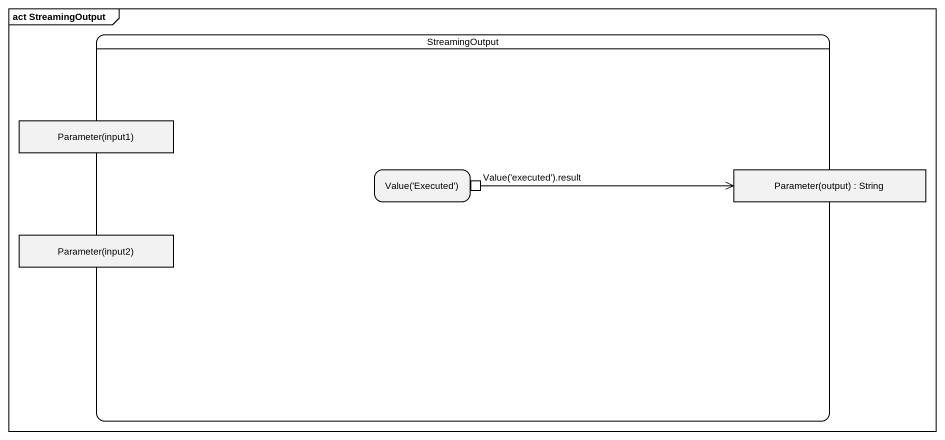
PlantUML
@startuml
mainframe act StreamingOutput
hide empty description
state StreamingOutput {
  state "Parameter(input1)" as Parameter_input1 <<object>>
  state "Value('Executed')" as Value_Executed {
    state "Value('executed').result" as Value_executed_result <<outputPin>>
  }
  state "Parameter(output) : String" as Parameter_output <<object>>
  state "Parameter(input2)" as Parameter_input2 <<object>>
}
Value_executed_result -right-> Parameter_output
@enduml
